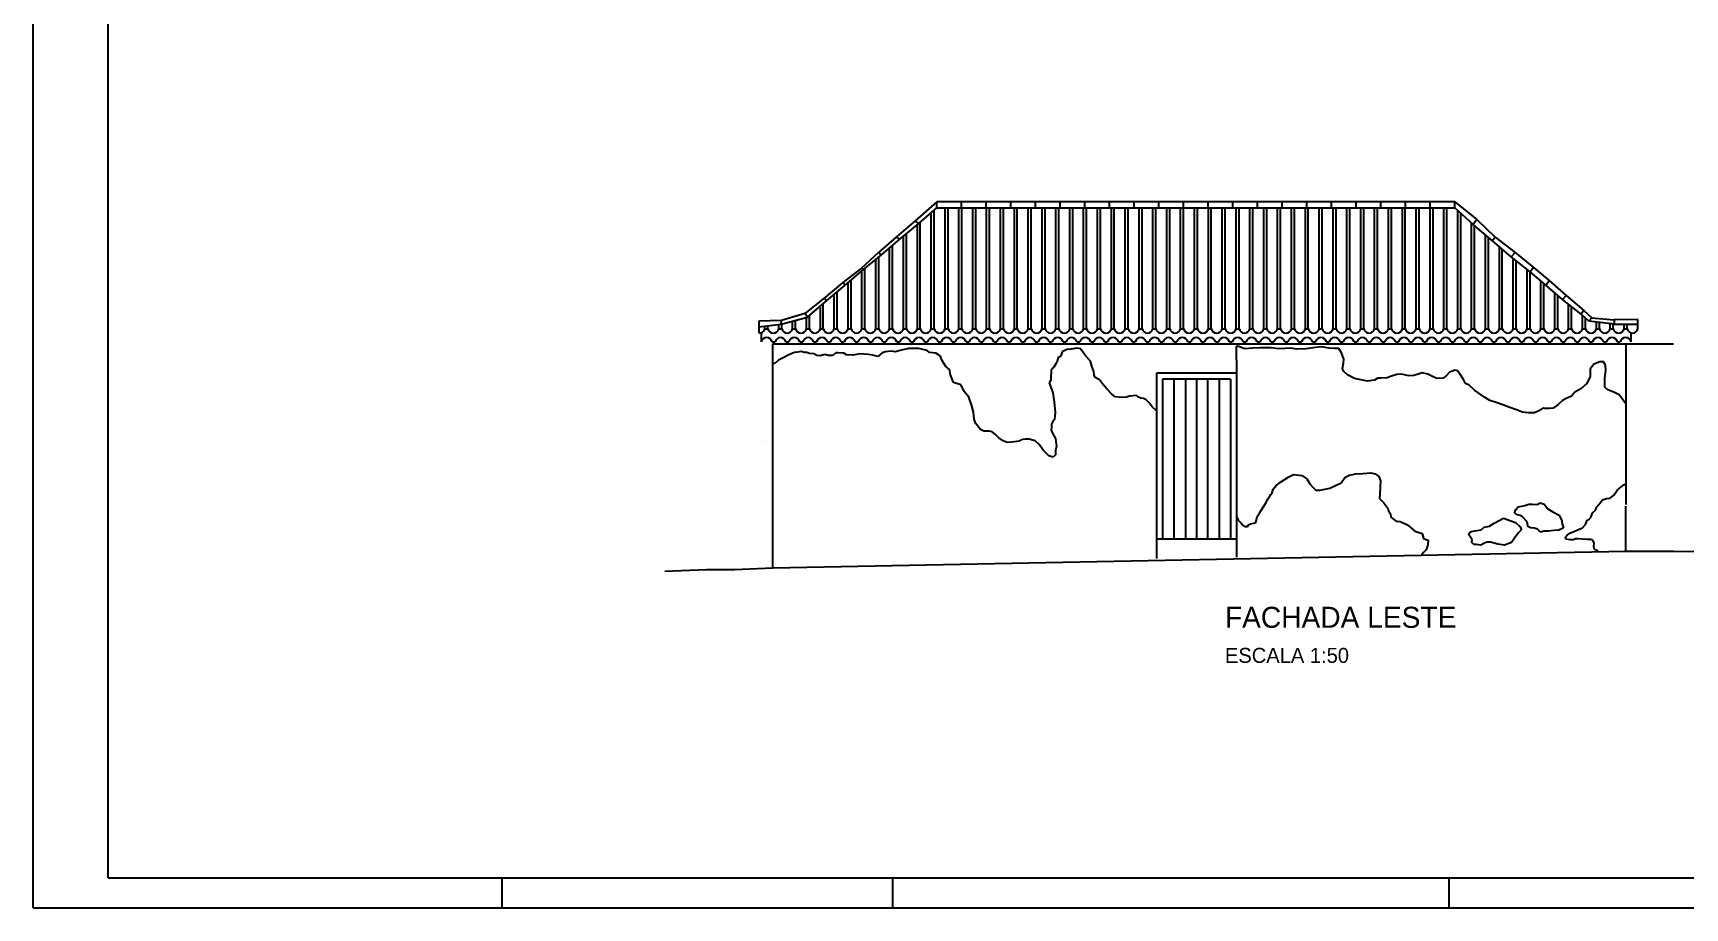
# Model space of a CAD drawing. Extents: x -1289 to 841, y -797 to 594.
# Drawn here: x 0 to 549, y 0 to 291 of the extents above; entities that cross this region are included whole.
import ezdxf

# ---------------------------------------------------------------- set-up
doc = ezdxf.new("R2010")
doc.units = 0
doc.header["$MEASUREMENT"] = 0
doc.layers.get('0').update_dxf_attribs({"linetype": 'CONTINUOUS'})
for name, color, linetype in [('COBERTURA', 2, 'CONTINUOUS'), ('ESQUADRIAS', 2, 'CONTINUOUS'), ('MARGEXT', 2, 'CONTINUOUS'), ('MARGINT', 6, 'CONTINUOUS'), ('PAREDE', 1, 'CONTINUOUS'), ('PISO', 1, 'CONTINUOUS')]:
    doc.layers.add(name, color=color, linetype=linetype)

msp = doc.modelspace()

# ---------------------------------------------------------------- linework, layer by layer
at = {"layer": 'COBERTURA', "color": 2}
for p, q in [((300.63487, 234.86804), (293.3802, 228.62754)), ((294.58931, 227.72165), (300.63487, 232.85498)), ((308.8381, 234.9173), (300.63487, 234.86804)), ((300.63487, 232.85498), (300.63487, 234.86804)), ((300.63487, 232.85498), (308.8381, 232.85498)), ((317.04133, 234.9173), (308.8381, 234.86804)), ((308.8381, 232.85498), (308.8381, 234.9173)), ((308.8381, 232.85498), (308.8381, 234.86804)), ((308.8381, 232.85498), (317.04133, 232.85498)), ((325.24456, 234.9173), (317.04133, 234.86804)), ((317.04133, 232.85498), (317.04133, 234.9173)), ((317.04133, 232.85498), (317.04133, 234.86804)), ((317.04133, 232.85498), (325.24456, 232.85498)), ((333.44779, 234.9173), (325.24456, 234.86804)), ((325.24456, 232.85498), (325.24456, 234.9173)), ((325.24456, 232.85498), (325.24456, 234.86804)), ((325.24456, 232.85498), (333.44779, 232.85498)), ((341.65102, 234.9173), (333.44779, 234.86804)), ((333.44779, 232.85498), (333.44779, 234.9173)), ((333.44779, 232.85498), (333.44779, 234.86804)), ((333.44779, 232.85498), (341.65102, 232.85498)), ((349.85425, 234.9173), (341.65102, 234.86804)), ((341.65102, 232.85498), (341.65102, 234.9173)), ((341.65102, 232.85498), (341.65102, 234.86804)), ((341.65102, 232.85498), (349.85425, 232.85498)), ((358.05748, 234.9173), (349.85425, 234.86804)), ((349.85425, 232.85498), (349.85425, 234.9173)), ((349.85425, 232.85498), (349.85425, 234.86804)), ((349.85425, 232.85498), (358.05748, 232.85498)), ((366.2607, 234.9173), (358.05748, 234.86804)), ((358.05748, 232.85498), (358.05748, 234.9173)), ((358.05748, 232.85498), (358.05748, 234.86804)), ((358.05748, 232.85498), (366.2607, 232.85498)), ((374.46393, 234.9173), (366.2607, 234.86804)), ((366.2607, 232.85498), (366.2607, 234.9173)), ((366.2607, 232.85498), (366.2607, 234.86804)), ((366.2607, 232.85498), (374.46393, 232.85498)), ((382.66716, 234.9173), (374.46393, 234.86804)), ((374.46393, 232.85498), (374.46393, 234.9173)), ((374.46393, 232.85498), (374.46393, 234.86804)), ((374.46393, 232.85498), (382.66716, 232.85498)), ((390.87039, 234.9173), (382.66716, 234.86804)), ((382.66716, 232.85498), (382.66716, 234.9173)), ((382.66716, 232.85498), (382.66716, 234.86804)), ((382.66716, 232.85498), (390.87039, 232.85498)), ((399.07362, 234.9173), (390.87039, 234.86804)), ((390.87039, 232.85498), (390.87039, 234.9173)), ((390.87039, 232.85498), (390.87039, 234.86804)), ((390.87039, 232.85498), (399.07362, 232.85498)), ((407.27685, 234.9173), (399.07362, 234.86804)), ((399.07362, 232.85498), (399.07362, 234.9173)), ((399.07362, 232.85498), (399.07362, 234.86804)), ((399.07362, 232.85498), (407.27685, 232.85498)), ((415.48008, 234.9173), (407.27685, 234.86804)), ((407.27685, 232.85498), (407.27685, 234.9173)), ((407.27685, 232.85498), (407.27685, 234.86804)), ((407.27685, 232.85498), (415.48008, 232.85498)), ((423.68331, 234.9173), (415.48008, 234.86804)), ((415.48008, 232.85498), (415.48008, 234.9173)), ((415.48008, 232.85498), (415.48008, 234.86804)), ((415.48008, 232.85498), (423.68331, 232.85498)), ((431.88654, 234.9173), (423.68331, 234.86804)), ((423.68331, 232.85498), (423.68331, 234.9173)), ((423.68331, 232.85498), (423.68331, 234.86804)), ((423.68331, 232.85498), (431.88654, 232.85498)), ((440.08976, 234.9173), (431.88654, 234.86804)), ((431.88654, 232.85498), (431.88654, 234.9173)), ((431.88654, 232.85498), (431.88654, 234.86804)), ((431.88654, 232.85498), (440.08976, 232.85498)), ((448.29299, 234.9173), (440.08976, 234.86804)), ((440.08976, 232.85498), (440.08976, 234.9173)), ((440.08976, 232.85498), (440.08976, 234.86804)), ((440.08976, 232.85498), (448.29299, 232.85498)), ((456.49622, 234.9173), (448.29299, 234.86804)), ((448.29299, 232.85498), (448.29299, 234.9173)), ((448.29299, 232.85498), (448.29299, 234.86804)), ((448.29299, 232.85498), (456.49622, 232.85498)), ((464.69945, 234.9173), (456.49622, 234.86804)), ((456.49622, 232.85498), (456.49622, 234.9173)), ((456.49622, 232.85498), (456.49622, 234.86804)), ((456.49622, 232.85498), (464.69945, 232.85498)), ((472.90268, 234.9173), (464.69945, 234.86804)), ((464.69945, 232.85498), (464.69945, 234.9173)), ((464.69945, 232.85498), (464.69945, 234.86804)), ((464.69945, 232.85498), (472.90268, 232.85498)), ((472.90268, 234.9173), (480.15807, 229.0794)), ((472.90268, 232.85498), (472.90268, 234.9173)), ((478.94896, 227.36829), (472.90268, 232.85498)), ((293.3802, 228.62754), (287.23388, 223.29291)), ((288.34223, 222.48768), (294.58931, 227.72165)), ((294.58931, 227.72165), (293.3802, 228.62754)), ((480.15807, 229.0794), (478.94896, 227.36829)), ((485.39755, 221.93301), (478.94896, 227.36829)), ((480.15807, 229.0794), (486.30439, 223.14085)), ((287.23388, 223.29291), (281.18832, 218.05893)), ((282.19591, 217.2537), (288.34223, 222.48768)), ((288.34223, 222.48768), (287.23388, 223.29291)), ((486.30439, 223.14085), (485.39755, 221.93301)), ((491.58398, 216.65942), (485.39755, 221.93301)), ((486.30439, 223.14085), (492.89385, 218.06857)), ((281.18832, 218.05893), (275.50553, 212.87636)), ((276.21085, 212.37309), (282.19591, 217.2537)), ((282.19591, 217.2537), (281.18832, 218.05893)), ((492.89385, 218.06857), (491.58398, 216.65942)), ((497.93182, 211.62675), (491.58398, 216.65942)), ((492.89385, 218.06857), (499.04017, 213.0359)), ((275.50553, 212.87636), (269.35921, 208.045)), ((270.06453, 207.13911), (276.21085, 212.37309)), ((276.21085, 212.37309), (275.50553, 212.87636)), ((499.04017, 213.0359), (497.93182, 211.62675)), ((503.1713, 207.198), (497.93182, 211.62675)), ((499.04017, 213.0359), (504.38042, 208.60715)), ((269.35921, 208.045), (263.11213, 202.81102)), ((263.91821, 202.00579), (270.06453, 207.13911)), ((270.06453, 207.13911), (269.35921, 208.045)), ((504.38042, 208.60715), (503.1713, 207.198)), ((508.71307, 202.46729), (503.1713, 207.198)), ((504.38042, 208.60715), (509.92218, 203.77579)), ((509.92218, 203.77579), (508.71307, 202.46729)), ((509.92218, 203.77579), (515.7963, 198.79425)), ((263.11213, 202.81102), (256.66353, 197.77835)), ((257.57037, 196.57051), (263.91821, 202.00579)), ((263.91821, 202.00579), (263.11213, 202.81102)), ((514.88947, 197.48576), (508.71307, 202.46729)), ((515.7963, 198.79425), (514.88947, 197.48576)), ((515.7963, 198.79425), (518.41604, 196.27792)), ((248.90506, 195.46332), (241.34812, 195.16136)), ((241.34812, 195.16136), (241.34812, 193.3496)), ((241.34812, 193.3496), (248.80431, 194.15483)), ((248.80431, 194.15483), (257.57037, 196.57051)), ((248.80431, 194.15483), (248.90506, 195.46332)), ((256.66353, 197.77835), (248.90506, 195.46332)), ((257.57037, 196.57051), (256.66353, 197.77835)), ((517.40845, 195.17073), (514.88947, 197.48576)), ((518.41604, 196.27792), (517.40845, 195.17073)), ((525.87224, 194.22527), (517.40845, 195.17073)), ((518.41604, 196.27792), (525.87224, 195.66096)), ((533.7418, 195.71904), (525.87224, 195.66096)), ((525.87224, 195.66096), (525.87224, 194.22527)), ((525.87224, 194.22527), (533.75282, 194.22527)), ((533.75282, 194.22527), (533.7418, 195.71904))]:
    msp.add_line(p, q, dxfattribs=at)
at = {"layer": 'COBERTURA', "color": 1}
for p, q in [((298.72002, 192.65461), (298.72002, 231.22907)), ((299.70761, 192.65461), (299.70761, 232.06763)), ((303.32895, 192.65461), (303.32895, 232.85498)), ((304.31654, 192.65461), (304.31654, 232.85498)), ((307.93788, 192.65461), (307.93788, 232.85498)), ((308.92547, 192.65461), (308.92547, 232.85498)), ((312.54681, 192.65461), (312.54681, 232.85498)), ((313.5344, 192.65461), (313.5344, 232.85498)), ((317.15574, 192.65461), (317.15574, 232.85498)), ((318.14333, 192.65461), (318.14333, 232.85498)), ((321.76467, 192.65461), (321.76467, 232.85498)), ((322.75226, 192.65461), (322.75226, 232.85498)), ((326.3736, 192.65461), (326.3736, 232.85498)), ((327.36119, 192.65461), (327.36119, 232.85498)), ((330.98253, 192.65461), (330.98253, 232.85498)), ((331.97012, 192.65461), (331.97012, 232.85498)), ((335.59146, 192.65461), (335.59146, 232.85498)), ((336.57905, 192.65461), (336.57905, 232.85498)), ((340.20039, 192.65461), (340.20039, 232.85498)), ((341.18798, 192.65461), (341.18798, 232.85498)), ((344.80932, 192.65461), (344.80932, 232.85498)), ((345.79691, 192.65461), (345.79691, 232.85498)), ((349.41825, 192.65461), (349.41825, 232.85498)), ((350.40584, 192.65461), (350.40584, 232.85498)), ((354.02718, 192.65461), (354.02718, 232.85498)), ((355.01477, 192.65461), (355.01477, 232.85498)), ((358.63611, 192.65461), (358.63611, 232.85498)), ((359.62369, 192.65461), (359.62369, 232.85498)), ((363.24504, 192.65461), (363.24504, 232.85498)), ((364.23262, 192.65461), (364.23262, 232.85498)), ((367.85397, 192.65461), (367.85397, 232.85498)), ((368.84155, 192.65461), (368.84155, 232.85498)), ((372.4629, 192.65461), (372.4629, 232.85498)), ((373.45048, 192.65461), (373.45048, 232.85498)), ((377.07183, 192.65461), (377.07183, 232.85498)), ((378.05941, 192.65461), (378.05941, 232.85498)), ((381.68076, 192.65461), (381.68076, 232.85498)), ((382.66834, 192.65461), (382.66834, 232.85498)), ((386.28969, 192.65461), (386.28969, 232.85498)), ((387.27727, 192.65461), (387.27727, 232.85498)), ((390.89862, 192.65461), (390.89862, 232.85498)), ((391.8862, 192.65461), (391.8862, 232.85498)), ((395.50755, 192.65461), (395.50755, 232.85498)), ((396.49513, 192.65461), (396.49513, 232.85498)), ((400.11648, 192.65461), (400.11648, 232.85498)), ((401.10406, 192.65461), (401.10406, 232.85498)), ((404.7254, 192.65461), (404.7254, 232.85498)), ((405.71299, 192.65461), (405.71299, 232.85498)), ((409.33433, 192.65461), (409.33433, 232.85498)), ((410.32192, 192.65461), (410.32192, 232.85498)), ((413.94326, 192.65461), (413.94326, 232.85498)), ((414.93085, 192.65461), (414.93085, 232.85498)), ((418.55219, 192.65461), (418.55219, 232.85498)), ((419.53978, 192.65461), (419.53978, 232.85498)), ((423.16112, 192.65461), (423.16112, 232.85498)), ((424.14871, 192.65461), (424.14871, 232.85498)), ((427.77005, 192.65461), (427.77005, 232.85498)), ((428.75764, 192.65461), (428.75764, 232.85498)), ((432.37898, 192.65461), (432.37898, 232.85498)), ((433.36657, 192.65461), (433.36657, 232.85498)), ((436.98791, 192.65461), (436.98791, 232.85498)), ((437.9755, 192.65461), (437.9755, 232.85498)), ((441.59684, 192.65461), (441.59684, 232.85498)), ((442.58443, 192.65461), (442.58443, 232.85498)), ((446.20577, 192.65461), (446.20577, 232.85498)), ((447.19336, 192.65461), (447.19336, 232.85498)), ((450.8147, 192.65461), (450.8147, 232.85498)), ((451.80229, 192.65461), (451.80229, 232.85498)), ((455.42363, 192.65461), (455.42363, 232.85498)), ((456.41122, 192.65461), (456.41122, 232.85498)), ((460.03256, 192.65461), (460.03256, 232.85498)), ((461.02015, 192.65461), (461.02015, 232.85498)), ((464.64149, 192.65461), (464.64149, 232.85498)), ((465.62908, 192.65461), (465.62908, 232.85498)), ((469.25042, 192.65461), (469.25042, 232.85498)), ((470.23801, 192.65461), (470.23801, 232.85498)), ((473.85935, 192.65461), (473.85935, 231.98685)), ((474.84694, 192.65461), (474.84694, 231.09067)), ((294.11109, 192.65461), (294.11109, 227.32099)), ((295.09868, 192.65461), (295.09868, 228.15416)), ((478.46828, 192.65461), (478.46828, 227.80448)), ((479.45586, 192.65461), (479.45586, 226.94104)), ((285.88082, 192.65461), (285.88082, 220.39163)), ((289.50216, 192.65461), (289.50216, 223.4595)), ((290.48975, 192.65461), (290.48975, 224.28693)), ((483.07721, 192.65461), (483.07721, 223.88874)), ((484.06479, 192.65461), (484.06479, 223.05634)), ((487.68614, 192.65461), (487.68614, 219.98212)), ((280.28431, 192.65461), (280.28431, 215.69485)), ((281.27189, 192.65461), (281.27189, 216.5002)), ((284.89323, 192.65461), (284.89323, 219.55064)), ((488.67372, 192.65461), (488.67372, 219.14025)), ((492.29507, 192.65461), (492.29507, 216.09566)), ((493.28265, 192.65461), (493.28265, 215.31268)), ((272.05403, 192.65461), (272.05403, 208.8333)), ((275.67538, 192.65461), (275.67538, 211.9171)), ((276.66296, 192.65461), (276.66296, 212.74177)), ((496.904, 192.65461), (496.904, 212.44162)), ((497.89158, 192.65461), (497.89158, 211.65865)), ((266.45752, 192.65461), (266.45752, 204.12659)), ((267.4451, 192.65461), (267.4451, 204.95141)), ((271.06645, 192.65461), (271.06645, 207.99231)), ((501.51293, 192.65461), (501.51293, 208.59977)), ((502.50051, 192.65461), (502.50051, 207.765)), ((506.12186, 192.65461), (506.12186, 204.67927)), ((507.10944, 192.65461), (507.10944, 203.83622)), ((261.84859, 192.65461), (261.84859, 199.80057)), ((262.83617, 192.65461), (262.83617, 201.07931)), ((510.73079, 192.65461), (510.73079, 200.83992)), ((511.71837, 192.65461), (511.71837, 200.04339)), ((241.34812, 193.3496), (241.34812, 191.27378)), ((243.41287, 192.65461), (243.41287, 193.57258)), ((243.41287, 192.65461), (244.40045, 192.65461)), ((244.40045, 192.65461), (244.40045, 193.67924)), ((248.0218, 192.65461), (248.0218, 194.07032)), ((248.0218, 192.65461), (249.00938, 192.65461)), ((249.00938, 192.65461), (249.00938, 194.21134)), ((252.63073, 192.65461), (252.63073, 195.20928)), ((252.63073, 192.65461), (253.61831, 192.65461)), ((253.61831, 192.65461), (253.61831, 195.48144)), ((257.23966, 192.65461), (257.23966, 196.47938)), ((257.23966, 192.65461), (258.22724, 192.65461)), ((258.22724, 192.65461), (258.22724, 197.13296)), ((261.84859, 192.65461), (262.83617, 192.65461)), ((266.45752, 192.65461), (267.4451, 192.65461)), ((271.06645, 192.65461), (272.05403, 192.65461)), ((275.67538, 192.65461), (276.66296, 192.65461)), ((280.28431, 192.65461), (281.27189, 192.65461)), ((284.89323, 192.65461), (285.88082, 192.65461)), ((289.50216, 192.65461), (290.48975, 192.65461)), ((294.11109, 192.65461), (295.09868, 192.65461)), ((298.72002, 192.65461), (299.70761, 192.65461)), ((303.32895, 192.65461), (304.31654, 192.65461)), ((307.93788, 192.65461), (308.92547, 192.65461)), ((312.54681, 192.65461), (313.5344, 192.65461)), ((317.15574, 192.65461), (318.14333, 192.65461)), ((321.76467, 192.65461), (322.75226, 192.65461)), ((326.3736, 192.65461), (327.36119, 192.65461)), ((330.98253, 192.65461), (331.97012, 192.65461)), ((335.59146, 192.65461), (336.57905, 192.65461)), ((340.20039, 192.65461), (341.18798, 192.65461)), ((344.80932, 192.65461), (345.79691, 192.65461)), ((349.41825, 192.65461), (350.40584, 192.65461)), ((354.02718, 192.65461), (355.01477, 192.65461)), ((358.63611, 192.65461), (359.62369, 192.65461)), ((363.24504, 192.65461), (364.23262, 192.65461)), ((367.85397, 192.65461), (368.84155, 192.65461)), ((372.4629, 192.65461), (373.45048, 192.65461)), ((377.07183, 192.65461), (378.05941, 192.65461)), ((381.68076, 192.65461), (382.66834, 192.65461)), ((386.28969, 192.65461), (387.27727, 192.65461)), ((390.89862, 192.65461), (391.8862, 192.65461)), ((395.50755, 192.65461), (396.49513, 192.65461)), ((400.11648, 192.65461), (401.10406, 192.65461)), ((404.7254, 192.65461), (405.71299, 192.65461)), ((409.33433, 192.65461), (410.32192, 192.65461)), ((413.94326, 192.65461), (414.93085, 192.65461)), ((418.55219, 192.65461), (419.53978, 192.65461)), ((423.16112, 192.65461), (424.14871, 192.65461)), ((427.77005, 192.65461), (428.75764, 192.65461)), ((432.37898, 192.65461), (433.36657, 192.65461)), ((436.98791, 192.65461), (437.9755, 192.65461)), ((441.59684, 192.65461), (442.58443, 192.65461)), ((446.20577, 192.65461), (447.19336, 192.65461)), ((450.8147, 192.65461), (451.80229, 192.65461)), ((455.42363, 192.65461), (456.41122, 192.65461)), ((460.03256, 192.65461), (461.02015, 192.65461)), ((464.64149, 192.65461), (465.62908, 192.65461)), ((469.25042, 192.65461), (470.23801, 192.65461)), ((473.85935, 192.65461), (474.84694, 192.65461)), ((478.46828, 192.65461), (479.45586, 192.65461)), ((483.07721, 192.65461), (484.06479, 192.65461)), ((487.68614, 192.65461), (488.67372, 192.65461)), ((492.29507, 192.65461), (493.28265, 192.65461)), ((496.904, 192.65461), (497.89158, 192.65461)), ((501.51293, 192.65461), (502.50051, 192.65461)), ((506.12186, 192.65461), (507.10944, 192.65461)), ((510.73079, 192.65461), (511.71837, 192.65461)), ((515.33972, 192.65461), (515.33972, 197.07197)), ((515.33972, 192.65461), (516.3273, 192.65461)), ((516.3273, 192.65461), (516.3273, 196.16434)), ((519.94865, 192.65461), (519.94865, 194.88697)), ((519.94865, 192.65461), (520.93623, 192.65461)), ((520.93623, 192.65461), (520.93623, 194.77665)), ((524.55757, 192.65461), (524.55757, 194.37212)), ((524.55757, 192.65461), (525.54516, 192.65461)), ((525.54516, 192.65461), (525.54516, 194.2618)), ((529.1665, 192.65461), (529.1665, 194.22527)), ((529.1665, 192.65461), (530.15409, 192.65461)), ((530.15409, 192.65461), (530.15409, 194.22527)), ((533.77543, 192.65461), (533.75282, 194.22527)), ((242.16309, 191.34249), (242.16309, 188.33623)), ((245.78444, 188.33623), (246.77202, 188.33623)), ((250.39337, 188.33623), (251.38095, 188.33623)), ((255.0023, 188.33623), (255.98988, 188.33623)), ((259.61123, 188.33623), (260.59881, 188.33623)), ((264.22016, 188.33623), (265.20774, 188.33623)), ((268.82909, 188.33623), (269.81667, 188.33623)), ((273.43801, 188.33623), (274.4256, 188.33623)), ((278.04694, 188.33623), (279.03453, 188.33623)), ((282.65587, 188.33623), (283.64346, 188.33623)), ((287.2648, 188.33623), (288.25239, 188.33623)), ((291.87373, 188.33623), (292.86132, 188.33623)), ((296.48266, 188.33623), (297.47025, 188.33623)), ((301.09159, 188.33623), (302.07918, 188.33623)), ((305.70052, 188.33623), (306.68811, 188.33623)), ((310.30945, 188.33623), (311.29704, 188.33623)), ((314.91838, 188.33623), (315.90597, 188.33623)), ((319.52731, 188.33623), (320.5149, 188.33623)), ((324.13624, 188.33623), (325.12383, 188.33623)), ((328.74517, 188.33623), (329.73276, 188.33623)), ((333.3541, 188.33623), (334.34169, 188.33623)), ((337.96303, 188.33623), (338.95062, 188.33623)), ((342.57196, 188.33623), (343.55955, 188.33623)), ((347.18089, 188.33623), (348.16847, 188.33623)), ((351.78982, 188.33623), (352.7774, 188.33623)), ((356.39875, 188.33623), (357.38633, 188.33623)), ((361.00768, 188.33623), (361.99526, 188.33623)), ((365.61661, 188.33623), (366.60419, 188.33623)), ((370.22554, 188.33623), (371.21312, 188.33623)), ((374.83447, 188.33623), (375.82205, 188.33623)), ((379.4434, 188.33623), (380.43098, 188.33623)), ((384.05233, 188.33623), (385.03991, 188.33623)), ((388.66126, 188.33623), (389.64884, 188.33623)), ((393.27018, 188.33623), (394.25777, 188.33623)), ((397.87911, 188.33623), (398.8667, 188.33623)), ((402.48804, 188.33623), (403.47563, 188.33623)), ((407.09697, 188.33623), (408.08456, 188.33623)), ((411.7059, 188.33623), (412.69349, 188.33623)), ((416.31483, 188.33623), (417.30242, 188.33623)), ((420.92376, 188.33623), (421.91135, 188.33623)), ((425.53269, 188.33623), (426.52028, 188.33623)), ((430.14162, 188.33623), (431.12921, 188.33623)), ((434.75055, 188.33623), (435.73814, 188.33623)), ((439.35948, 188.33623), (440.34707, 188.33623)), ((443.96841, 188.33623), (444.956, 188.33623)), ((448.57734, 188.33623), (449.56493, 188.33623)), ((453.18627, 188.33623), (454.17386, 188.33623)), ((457.7952, 188.33623), (458.78279, 188.33623)), ((462.40413, 188.33623), (463.39172, 188.33623)), ((467.01306, 188.33623), (468.00064, 188.33623)), ((471.62199, 188.33623), (472.60957, 188.33623)), ((476.23092, 188.33623), (477.2185, 188.33623)), ((480.83985, 188.33623), (481.82743, 188.33623)), ((485.44878, 188.33623), (486.43636, 188.33623)), ((490.05771, 188.33623), (491.04529, 188.33623)), ((494.66664, 188.33623), (495.65422, 188.33623)), ((499.27557, 188.33623), (500.26315, 188.33623)), ((503.8845, 188.33623), (504.87208, 188.33623)), ((508.49343, 188.33623), (509.48101, 188.33623)), ((513.10235, 188.33623), (514.08994, 188.33623)), ((517.71128, 188.33623), (518.69887, 188.33623)), ((522.32021, 188.33623), (523.3078, 188.33623)), ((526.92914, 188.33623), (527.91673, 188.33623)), ((529.78758, 187.63679), (545.59632, 187.63679)), ((531.53807, 188.33623), (531.53807, 191.30575))]:
    msp.add_line(p, q, dxfattribs=at)
for centre, start, end in [((241.6022, 193.12799), 262.1974126, 345.3485628), ((246.21113, 193.12799), 194.6514372, 345.3485628), ((250.82006, 193.12799), 194.6514372, 345.3485628), ((255.42899, 193.12799), 194.6514372, 345.3485628), ((260.03792, 193.12799), 194.6514372, 345.3485628), ((264.64684, 193.12799), 194.6514372, 345.3485628), ((269.25577, 193.12799), 194.6514372, 345.3485628), ((273.8647, 193.12799), 194.6514372, 345.3485628), ((278.47363, 193.12799), 194.6514372, 345.3485628), ((283.08256, 193.12799), 194.6514372, 345.3485628), ((287.69149, 193.12799), 194.6514372, 345.3485628), ((292.30042, 193.12799), 194.6514372, 345.3485628), ((296.90935, 193.12799), 194.6514372, 345.3485628), ((301.51828, 193.12799), 194.6514372, 345.3485628), ((306.12721, 193.12799), 194.6514372, 345.3485628), ((310.73614, 193.12799), 194.6514372, 345.3485628), ((315.34507, 193.12799), 194.6514372, 345.3485628), ((319.954, 193.12799), 194.6514372, 345.3485628), ((324.56293, 193.12799), 194.6514372, 345.3485628), ((329.17186, 193.12799), 194.6514372, 345.3485628), ((333.78079, 193.12799), 194.6514372, 345.3485628), ((338.38972, 193.12799), 194.6514372, 345.3485628), ((342.99865, 193.12799), 194.6514372, 345.3485628), ((347.60758, 193.12799), 194.6514372, 345.3485628), ((352.21651, 193.12799), 194.6514372, 345.3485628), ((356.82544, 193.12799), 194.6514372, 345.3485628), ((361.43437, 193.12799), 194.6514372, 345.3485628), ((366.0433, 193.12799), 194.6514372, 345.3485628), ((370.65223, 193.12799), 194.6514372, 345.3485628), ((375.26116, 193.12799), 194.6514372, 345.3485628), ((379.87009, 193.12799), 194.6514372, 345.3485628), ((384.47901, 193.12799), 194.6514372, 345.3485628), ((389.08794, 193.12799), 194.6514372, 345.3485628), ((393.69687, 193.12799), 194.6514372, 345.3485628), ((398.3058, 193.12799), 194.6514372, 345.3485628), ((402.91473, 193.12799), 194.6514372, 345.3485628), ((407.52366, 193.12799), 194.6514372, 345.3485628), ((412.13259, 193.12799), 194.6514372, 345.3485628), ((416.74152, 193.12799), 194.6514372, 345.3485628), ((421.35045, 193.12799), 194.6514372, 345.3485628), ((425.95938, 193.12799), 194.6514372, 345.3485628), ((430.56831, 193.12799), 194.6514372, 345.3485628), ((435.17724, 193.12799), 194.6514372, 345.3485628), ((439.78617, 193.12799), 194.6514372, 345.3485628), ((444.3951, 193.12799), 194.6514372, 345.3485628), ((449.00403, 193.12799), 194.6514372, 345.3485628), ((453.61296, 193.12799), 194.6514372, 345.3485628), ((458.22189, 193.12799), 194.6514372, 345.3485628), ((462.83082, 193.12799), 194.6514372, 345.3485628), ((467.43975, 193.12799), 194.6514372, 345.3485628), ((472.04868, 193.12799), 194.6514372, 345.3485628), ((476.65761, 193.12799), 194.6514372, 345.3485628), ((481.26654, 193.12799), 194.6514372, 345.3485628), ((485.87547, 193.12799), 194.6514372, 345.3485628), ((490.4844, 193.12799), 194.6514372, 345.3485628), ((495.09333, 193.12799), 194.6514372, 345.3485628), ((499.70226, 193.12799), 194.6514372, 345.3485628), ((504.31118, 193.12799), 194.6514372, 345.3485628), ((508.92011, 193.12799), 194.6514372, 345.3485628), ((513.52904, 193.12799), 194.6514372, 345.3485628), ((518.13797, 193.12799), 194.6514372, 345.3485628), ((522.7469, 193.12799), 194.6514372, 345.3485628), ((527.35583, 193.12799), 194.6514372, 345.3485628), ((531.96476, 193.12799), 194.6514372, 345.3485628), ((243.97377, 187.86285), 14.6514372, 165.3485628), ((248.58269, 187.86285), 14.6514372, 165.3485628), ((253.19162, 187.86285), 14.6514372, 165.3485628), ((257.80055, 187.86285), 14.6514372, 165.3485628), ((262.40948, 187.86285), 14.6514372, 165.3485628), ((267.01841, 187.86285), 14.6514372, 165.3485628), ((271.62734, 187.86285), 14.6514372, 165.3485628), ((276.23627, 187.86285), 14.6514372, 165.3485628), ((280.8452, 187.86285), 14.6514372, 165.3485628), ((285.45413, 187.86285), 14.6514372, 165.3485628), ((290.06306, 187.86285), 14.6514372, 165.3485628), ((294.67199, 187.86285), 14.6514372, 165.3485628), ((299.28092, 187.86285), 14.6514372, 165.3485628), ((303.88985, 187.86285), 14.6514372, 165.3485628), ((308.49878, 187.86285), 14.6514372, 165.3485628), ((313.10771, 187.86285), 14.6514372, 165.3485628), ((317.71664, 187.86285), 14.6514372, 165.3485628), ((322.32557, 187.86285), 14.6514372, 165.3485628), ((326.9345, 187.86285), 14.6514372, 165.3485628), ((331.54343, 187.86285), 14.6514372, 165.3485628), ((336.15236, 187.86285), 14.6514372, 165.3485628), ((340.76129, 187.86285), 14.6514372, 165.3485628), ((345.37022, 187.86285), 14.6514372, 165.3485628), ((349.97915, 187.86285), 14.6514372, 165.3485628), ((354.58808, 187.86285), 14.6514372, 165.3485628), ((359.19701, 187.86285), 14.6514372, 165.3485628), ((363.80594, 187.86285), 14.6514372, 165.3485628), ((368.41486, 187.86285), 14.6514372, 165.3485628), ((373.02379, 187.86285), 14.6514372, 165.3485628), ((377.63272, 187.86285), 14.6514372, 165.3485628), ((382.24165, 187.86285), 14.6514372, 165.3485628), ((386.85058, 187.86285), 14.6514372, 165.3485628), ((391.45951, 187.86285), 14.6514372, 165.3485628), ((396.06844, 187.86285), 14.6514372, 165.3485628), ((400.67737, 187.86285), 14.6514372, 165.3485628), ((405.2863, 187.86285), 14.6514372, 165.3485628), ((409.89523, 187.86285), 14.6514372, 165.3485628), ((414.50416, 187.86285), 14.6514372, 165.3485628), ((419.11309, 187.86285), 14.6514372, 165.3485628), ((423.72202, 187.86285), 14.6514372, 165.3485628), ((428.33095, 187.86285), 14.6514372, 165.3485628), ((432.93988, 187.86285), 14.6514372, 165.3485628), ((437.54881, 187.86285), 14.6514372, 165.3485628), ((442.15774, 187.86285), 14.6514372, 165.3485628), ((446.76667, 187.86285), 14.6514372, 165.3485628), ((451.3756, 187.86285), 14.6514372, 165.3485628), ((455.98453, 187.86285), 14.6514372, 165.3485628), ((460.59346, 187.86285), 14.6514372, 165.3485628), ((465.20239, 187.86285), 14.6514372, 165.3485628), ((469.81132, 187.86285), 14.6514372, 165.3485628), ((474.42025, 187.86285), 14.6514372, 165.3485628), ((479.02918, 187.86285), 14.6514372, 165.3485628), ((483.63811, 187.86285), 14.6514372, 165.3485628), ((488.24704, 187.86285), 14.6514372, 165.3485628), ((492.85596, 187.86285), 14.6514372, 165.3485628), ((497.46489, 187.86285), 14.6514372, 165.3485628), ((502.07382, 187.86285), 14.6514372, 165.3485628), ((506.68275, 187.86285), 14.6514372, 165.3485628), ((511.29168, 187.86285), 14.6514372, 165.3485628), ((515.90061, 187.86285), 14.6514372, 165.3485628), ((520.50954, 187.86285), 14.6514372, 165.3485628), ((525.11847, 187.86285), 14.6514372, 165.3485628), ((529.7274, 187.86285), 14.6514372, 165.3485628)]:
    msp.add_arc(centre, 1.87153, start, end, dxfattribs=at)
at = {"layer": 'ESQUADRIAS', "color": 3}
for p, q in [((373.66208, 177.95117), (373.66208, 116.2308)), ((400.25548, 177.95117), (373.66208, 177.95117)), ((375.66208, 175.95117), (375.66208, 122.72303)), ((398.25548, 175.95117), (375.66208, 175.95117)), ((379.46208, 175.95117), (379.46208, 122.72303)), ((383.26208, 175.95117), (383.26208, 122.72303)), ((386.95878, 175.95117), (386.95878, 122.72303)), ((390.65548, 175.95117), (390.65548, 122.72303)), ((394.45548, 175.95117), (394.45548, 122.72303)), ((398.25548, 175.95117), (398.25548, 122.72303)), ((400.25548, 177.95117), (400.25548, 116.64381)), ((400.25548, 122.72303), (373.66208, 122.72303))]:
    msp.add_line(p, q, dxfattribs=at)
at = {"layer": 'MARGEXT'}
for p, q in [((0, 0), (0, 594)), ((156, 0), (156, 10)), ((286, 0), (286, 10)), ((471, 0), (471, 10)), ((0, 0), (841, 0))]:
    msp.add_line(p, q, dxfattribs=at)
at = {"layer": 'MARGINT'}
for q in [(25, 584), (831, 10)]:
    msp.add_line((25, 10), q, dxfattribs=at)
at = {"layer": 'PAREDE', "color": 6}
for p, q in [((246.00667, 187.63679), (529.78758, 187.63679)), ((246.00667, 113.09606), (246.00667, 187.63679)), ((516.73215, 187.63679), (529.78758, 187.63679)), ((529.78758, 187.63679), (529.79164, 134.22918)), ((243.03661, 155.50245), (243.03661, 155.48462)), ((529.79164, 118.65555), (529.79164, 133.64795))]:
    msp.add_line(p, q, dxfattribs=at)
at = {"layer": 'PAREDE', "color": 2}
for p, q in [((247.91084, 182.25669), (246.7741, 181.22438)), ((249.25426, 182.87608), (247.91084, 182.25669)), ((251.63108, 184.11486), (249.25426, 182.87608)), ((253.28452, 184.73424), (251.63108, 184.11486)), ((254.21458, 184.9407), (253.28452, 184.73424)), ((255.45466, 185.14717), (254.21458, 184.9407)), ((256.48806, 184.83747), (255.45466, 185.14717)), ((257.31478, 184.73424), (256.48806, 184.83747)), ((258.24484, 184.42455), (257.31478, 184.73424)), ((259.6916, 184.32132), (258.24484, 184.42455)), ((260.68204, 183.7961), (259.6916, 184.32132)), ((261.81877, 183.69287), (260.68204, 183.7961)), ((263.36887, 184.1058), (261.81877, 183.69287)), ((264.50562, 183.7961), (263.36887, 184.1058)), ((266.05571, 183.7961), (264.50562, 183.7961)), ((266.98578, 184.62195), (266.05571, 183.7961)), ((267.70916, 184.72518), (266.98578, 184.62195)), ((269.67261, 184.51872), (267.70916, 184.72518)), ((270.60268, 184.00256), (269.67261, 184.51872)), ((272.77281, 183.89933), (270.60268, 184.00256)), ((274.94295, 184.31226), (272.77281, 183.89933)), ((277.83647, 184.1058), (274.94295, 184.31226)), ((279.17989, 183.89933), (277.83647, 184.1058)), ((280.93667, 183.48641), (279.17989, 183.89933)), ((282.38343, 184.62195), (280.93667, 183.48641)), ((283.52017, 185.03488), (282.38343, 184.62195)), ((285.38029, 185.24134), (283.52017, 185.03488)), ((286.72371, 185.03488), (285.38029, 185.24134)), ((288.37715, 185.4478), (286.72371, 185.03488)), ((291.16733, 186.17042), (288.37715, 185.4478)), ((294.57754, 186.06719), (291.16733, 186.17042)), ((297.36772, 185.4478), (294.57754, 186.06719)), ((298.19444, 184.82841), (297.36772, 185.4478)), ((300.26124, 184.51872), (298.19444, 184.82841)), ((301.81134, 183.58964), (300.26124, 184.51872)), ((302.2247, 182.24763), (301.81134, 183.58964)), ((303.56812, 180.07977), (302.2247, 182.24763)), ((340.63201, 181.947), (340.21865, 181.01792)), ((340.94203, 183.08255), (340.63201, 181.947)), ((341.87209, 183.49547), (340.94203, 183.08255)), ((341.97543, 184.01163), (341.87209, 183.49547)), ((342.28545, 185.04394), (341.97543, 184.01163)), ((343.83555, 185.76656), (342.28545, 185.04394)), ((345.2425, 185.86129), (343.83555, 185.76656)), ((347.20596, 186.17098), (345.2425, 185.86129)), ((348.44603, 185.96452), (347.20596, 186.17098)), ((348.75605, 185.55159), (348.44603, 185.96452)), ((350.20281, 183.5902), (348.75605, 185.55159)), ((351.64957, 181.9385), (350.20281, 183.5902)), ((352.16627, 180.18357), (351.64957, 181.9385)), ((401.02649, 186.77939), (400.09644, 186.77939)), ((400.09644, 186.77939), (400.25548, 177.95117)), ((402.88662, 185.95354), (401.02649, 186.77939)), ((405.67679, 186.26323), (402.88662, 185.95354)), ((408.26029, 186.36647), (405.67679, 186.26323)), ((411.77385, 186.36647), (408.26029, 186.36647)), ((414.35735, 186.05677), (411.77385, 186.36647)), ((418.49095, 186.26323), (414.35735, 186.05677)), ((420.24773, 185.85031), (418.49095, 186.26323)), ((423.45127, 185.95354), (420.24773, 185.85031)), ((426.55147, 186.4697), (423.45127, 185.95354)), ((428.51493, 186.67616), (426.55147, 186.4697)), ((431.09843, 186.26323), (428.51493, 186.67616)), ((432.85521, 186.16), (431.09843, 186.26323)), ((434.30197, 186.16), (432.85521, 186.16)), ((435.12869, 184.71476), (434.30197, 186.16)), ((435.9554, 182.54691), (435.12869, 184.71476)), ((435.85206, 181.2049), (435.9554, 182.54691)), ((521.13556, 181.69389), (519.06876, 180.86803)), ((522.2723, 181.69389), (521.13556, 181.69389)), ((522.99568, 180.55834), (522.2723, 181.69389)), ((246.7741, 181.22438), (246.00667, 181.01791)), ((304.91154, 179.04746), (303.56812, 180.07977)), ((305.01488, 177.70546), (304.91154, 179.04746)), ((305.70492, 175.88052), (305.01488, 177.70546)), ((306.11828, 174.84821), (305.70492, 175.88052)), ((338.56521, 178.12744), (338.46187, 176.9919)), ((338.46187, 176.9919), (338.46187, 175.54666)), ((338.87523, 179.36622), (338.56521, 178.95329)), ((338.56521, 178.95329), (338.56521, 178.12744)), ((339.49527, 179.88238), (338.87523, 179.36622)), ((340.21865, 181.01792), (339.49527, 179.88238)), ((352.78632, 178.42863), (352.16627, 180.18357)), ((352.88965, 177.29309), (352.78632, 178.42863)), ((353.19968, 176.46724), (352.88965, 177.29309)), ((354.64643, 175.64139), (353.19968, 176.46724)), ((435.54204, 179.44997), (435.85206, 181.2049)), ((435.85206, 178.62412), (435.54204, 179.44997)), ((437.19549, 177.38534), (435.85206, 178.62412)), ((439.46896, 176.14657), (437.19549, 177.38534)), ((443.80924, 175.21749), (439.46896, 176.14657)), ((447.21946, 176.2498), (446.18606, 175.63041)), ((448.3562, 176.2498), (447.21946, 176.2498)), ((450.31966, 176.35303), (448.3562, 176.2498)), ((451.4564, 176.76596), (450.31966, 176.35303)), ((453.62654, 177.48857), (451.4564, 176.76596)), ((455.05588, 177.57149), (453.62654, 177.48857)), ((457.63938, 177.05534), (455.05588, 177.57149)), ((459.18948, 177.15857), (457.63938, 177.05534)), ((461.04959, 177.67473), (459.18948, 177.15857)), ((461.97966, 177.98442), (461.04959, 177.67473)), ((463.94311, 177.57149), (461.97966, 177.98442)), ((465.49321, 176.74565), (463.94311, 177.57149)), ((466.93997, 176.12626), (465.49321, 176.74565)), ((469.00677, 176.22949), (466.93997, 176.12626)), ((470.14351, 177.15857), (469.00677, 176.22949)), ((471.07357, 178.29411), (470.14351, 177.15857)), ((473.03703, 178.9135), (471.07357, 178.29411)), ((473.76041, 178.70704), (473.03703, 178.9135)), ((474.58713, 177.67473), (473.76041, 178.70704)), ((475.72387, 175.81656), (474.58713, 177.67473)), ((476.44725, 174.47456), (475.72387, 175.81656)), ((517.93202, 176.63555), (516.69194, 174.36446)), ((519.06876, 180.86803), (517.93202, 179.21633)), ((517.93202, 179.21633), (517.93202, 176.63555)), ((522.789, 176.22263), (523.09902, 178.90664)), ((522.789, 173.22892), (522.789, 176.22263)), ((523.09902, 178.90664), (522.99568, 180.55834)), ((308.59844, 174.02236), (306.11828, 174.84821)), ((309.11513, 172.99004), (308.59844, 174.02236)), ((309.73518, 171.8545), (309.11513, 172.99004)), ((311.28527, 169.8931), (309.73518, 171.8545)), ((338.46187, 175.54666), (337.94517, 174.72081)), ((337.94517, 174.72081), (338.56521, 172.96588)), ((338.56521, 172.96588), (339.18525, 171.31418)), ((339.18525, 171.31418), (339.39193, 169.76571)), ((355.67984, 174.40261), (354.64643, 175.64139)), ((357.12659, 172.75091), (355.67984, 174.40261)), ((358.67669, 170.99598), (357.12659, 172.75091)), ((359.91677, 170.0669), (358.67669, 170.99598)), ((367.04723, 170.47982), (364.67041, 170.27336)), ((367.46059, 170.0669), (367.04723, 170.47982)), ((446.18606, 175.63041), (443.80924, 175.21749)), ((477.62943, 173.95154), (476.44725, 174.47456)), ((479.38621, 172.29984), (477.62943, 173.95154)), ((482.79644, 169.92552), (479.38621, 172.29984)), ((512.76502, 171.57722), (511.62829, 170.23521)), ((514.83183, 172.71276), (512.76502, 171.57722)), ((516.69194, 174.36446), (514.83183, 172.71276)), ((523.71906, 172.40307), (522.789, 173.22892)), ((525.78586, 171.57722), (523.71906, 172.40307)), ((527.54264, 170.64814), (525.78586, 171.57722)), ((528.57604, 169.40936), (527.54264, 170.64814)), ((312.112, 167.41555), (311.28527, 169.8931)), ((312.83538, 164.938), (312.112, 167.41555)), ((313.04205, 162.56368), (312.83538, 164.938)), ((339.39193, 169.76571), (339.59861, 168.4237)), ((339.59861, 168.4237), (339.91045, 164.83477)), ((339.91045, 164.83477), (339.70376, 162.46045)), ((362.19025, 169.86044), (359.91677, 170.0669)), ((363.63701, 169.96367), (362.19025, 169.86044)), ((364.67041, 170.27336), (363.63701, 169.96367)), ((368.39065, 169.55074), (367.46059, 170.0669)), ((369.32071, 169.44751), (368.39065, 169.55074)), ((370.25077, 169.03458), (369.32071, 169.44751)), ((371.18083, 168.00227), (370.25077, 169.03458)), ((372.21422, 166.66027), (371.18083, 168.00227)), ((373.66208, 165.42149), (372.21422, 166.66027)), ((484.55322, 168.78998), (482.79644, 169.92552)), ((486.62001, 168.17059), (484.55322, 168.78998)), ((488.79015, 167.34473), (486.62001, 168.17059)), ((491.16697, 166.51889), (488.79015, 167.34473)), ((493.33711, 165.69303), (491.16697, 166.51889)), ((495.40391, 164.97042), (493.33711, 165.69303)), ((497.16069, 164.66072), (495.40391, 164.97042)), ((500.77759, 165.38334), (499.33083, 164.66072)), ((502.32769, 166.31242), (500.77759, 165.38334)), ((502.84439, 166.10596), (502.32769, 166.31242)), ((504.29115, 166.10596), (502.84439, 166.10596)), ((505.63457, 166.31242), (504.29115, 166.10596)), ((507.28801, 167.44797), (505.63457, 166.31242)), ((508.73477, 168.78998), (507.28801, 167.44797)), ((509.66482, 169.40936), (508.73477, 168.78998)), ((511.62829, 170.23521), (509.66482, 169.40936)), ((529.78905, 167.75767), (528.57604, 169.40936)), ((313.45541, 161.22168), (313.04205, 162.56368)), ((315.00552, 159.26028), (313.45541, 161.22168)), ((338.77371, 159.87967), (338.67036, 158.95059)), ((339.08372, 161.6346), (338.77371, 160.91198)), ((338.77371, 160.91198), (338.77371, 159.87967)), ((339.70376, 162.46045), (339.08372, 161.6346)), ((499.33083, 164.66072), (497.16069, 164.66072)), ((315.52221, 158.95059), (315.00552, 159.26028)), ((316.24559, 158.64089), (315.52221, 158.95059)), ((317.17566, 158.64089), (316.24559, 158.64089)), ((318.10571, 158.64089), (317.17566, 158.64089)), ((319.03577, 158.43443), (318.10571, 158.64089)), ((320.17251, 157.40212), (319.03577, 158.43443)), ((321.20591, 156.36981), (320.17251, 157.40212)), ((322.65267, 155.44072), (321.20591, 156.36981)), ((323.99609, 154.82134), (322.65267, 155.44072)), ((325.33951, 154.92457), (323.99609, 154.82134)), ((326.47625, 155.0278), (325.33951, 154.92457)), ((327.92301, 155.3375), (326.47625, 155.0278)), ((328.64639, 155.75042), (327.92301, 155.3375)), ((329.98981, 155.95688), (328.64639, 155.75042)), ((331.33323, 155.95688), (329.98981, 155.95688)), ((333.29669, 155.44072), (331.33323, 155.95688)), ((334.64011, 154.20195), (333.29669, 155.44072)), ((336.08687, 152.13732), (334.64011, 154.20195)), ((338.67036, 158.95059), (339.18707, 157.71181)), ((339.18707, 157.71181), (340.01379, 156.16334)), ((340.01379, 156.16334), (340.22047, 155.0278)), ((340.22047, 155.0278), (340.42714, 153.68579)), ((337.84365, 150.38239), (336.08687, 152.13732)), ((339.29041, 149.96947), (337.84365, 150.38239)), ((340.01379, 150.79532), (339.29041, 149.96947)), ((340.22047, 152.65348), (340.01379, 152.13732)), ((340.01379, 152.13732), (340.01379, 150.79532)), ((340.42714, 153.68579), (340.22047, 152.65348)), ((414.88879, 141.62866), (417.67481, 143.39971)), ((417.67481, 143.39971), (419.19445, 144.15873)), ((419.19445, 144.15873), (421.98046, 143.90573)), ((421.98046, 143.90573), (423.62674, 142.76719)), ((435.02406, 141.37565), (436.29043, 143.14671)), ((436.29043, 143.14671), (437.5568, 143.90573)), ((437.5568, 143.90573), (439.83626, 144.41174)), ((439.83626, 144.41174), (442.24236, 144.53825)), ((442.24236, 144.53825), (444.90174, 144.79125)), ((444.90174, 144.79125), (446.42138, 144.41174)), ((446.42138, 144.41174), (447.56111, 143.52621)), ((447.56111, 143.52621), (448.1943, 142.13467)), ((411.21632, 136.82152), (411.72287, 137.58054)), ((411.72287, 137.58054), (412.10278, 138.08655)), ((412.10278, 138.08655), (412.4827, 139.35159)), ((412.4827, 139.35159), (413.49579, 140.49013)), ((413.49579, 140.49013), (414.88879, 141.62866)), ((423.62674, 142.76719), (424.63983, 141.12265)), ((424.63983, 141.12265), (425.65293, 139.98411)), ((425.65293, 139.98411), (426.66602, 138.97208)), ((426.66602, 138.97208), (427.93239, 138.97208)), ((427.93239, 138.97208), (431.35159, 139.6046)), ((431.35159, 139.6046), (435.02406, 141.37565)), ((447.94103, 137.70705), (447.81438, 136.189)), ((448.06766, 140.11061), (447.94103, 137.70705)), ((448.1943, 142.13467), (448.06766, 140.11061)), ((525.76309, 137.31706), (526.97545, 139.08338)), ((526.97545, 139.08338), (528.05473, 139.9655)), ((528.05473, 139.9655), (529.13401, 140.7496)), ((529.13401, 140.7496), (529.79108, 141.04365)), ((407.92377, 131.38186), (408.30367, 132.14088)), ((408.30367, 132.14088), (409.57004, 134.03843)), ((409.57004, 134.03843), (410.07659, 134.92396)), ((410.07659, 134.92396), (410.4565, 135.68299)), ((410.4565, 135.68299), (410.83641, 136.189)), ((410.83641, 136.189), (411.21632, 136.82152)), ((447.81438, 136.189), (449.20739, 134.79746)), ((449.20739, 134.79746), (450.6004, 133.02641)), ((450.6004, 133.02641), (450.85367, 132.14088)), ((450.85367, 132.14088), (451.48685, 131.12885)), ((492.69796, 131.43629), (493.18855, 132.51443)), ((493.18855, 132.51443), (493.97347, 133.49456)), ((493.97347, 133.49456), (495.15086, 133.69059)), ((495.15086, 133.69059), (496.13202, 133.88661)), ((496.13202, 133.88661), (497.50565, 134.27866)), ((497.50565, 134.27866), (498.58493, 134.27866)), ((498.58493, 134.27866), (500.2529, 134.18065)), ((500.2529, 134.18065), (501.23407, 134.76873)), ((501.23407, 134.76873), (502.60769, 134.27866)), ((502.60769, 134.27866), (503.78508, 132.80847)), ((503.78508, 132.80847), (505.45306, 131.73033)), ((518.69873, 131.43629), (519.67989, 132.3184)), ((519.67989, 132.3184), (520.07235, 133.39655)), ((520.07235, 133.39655), (521.24975, 134.76873)), ((521.24975, 134.76873), (521.93656, 135.74886)), ((521.93656, 135.74886), (523.31019, 136.23892)), ((523.31019, 136.23892), (524.5857, 136.33693)), ((524.5857, 136.33693), (525.76309, 137.31706)), ((400.25548, 130.24333), (400.8321, 128.97829)), ((400.8321, 128.97829), (401.84519, 127.96626)), ((401.84519, 127.96626), (402.35174, 127.33374)), ((402.35174, 127.33374), (403.11156, 126.95423)), ((403.11156, 126.95423), (403.87138, 126.95423)), ((403.87138, 126.95423), (404.2513, 127.46024)), ((404.2513, 127.46024), (404.88448, 127.83975)), ((404.88448, 127.83975), (405.89757, 127.96626)), ((405.89757, 127.96626), (406.6574, 128.21927)), ((406.6574, 128.21927), (406.91067, 128.97829)), ((406.91067, 128.97829), (407.03731, 129.73731)), ((407.03731, 129.73731), (407.41722, 130.62283)), ((407.41722, 130.62283), (407.92377, 131.38186)), ((451.48685, 131.12885), (451.6135, 129.99032)), ((451.6135, 129.99032), (453.38641, 128.72528)), ((453.38641, 128.72528), (454.65278, 128.59878)), ((454.65278, 128.59878), (457.18552, 127.46024)), ((457.18552, 127.46024), (459.59162, 125.30968)), ((481.61084, 125.75154), (482.59201, 126.63365)), ((482.59201, 126.63365), (484.35809, 127.02571)), ((484.35809, 127.02571), (485.92795, 128.00584)), ((485.92795, 128.00584), (487.59592, 128.88795)), ((487.59592, 128.88795), (489.06767, 129.67206)), ((489.06767, 129.67206), (493.09043, 128.20186)), ((493.67912, 130.7502), (492.69796, 131.43629)), ((493.09043, 128.20186), (494.46405, 126.92769)), ((494.56217, 130.55417), (493.67912, 130.7502)), ((494.46405, 126.92769), (495.05275, 125.84955)), ((495.3471, 130.06411), (494.56217, 130.55417)), ((496.81884, 128.59391), (495.3471, 130.06411)), ((497.01507, 128.10385), (496.81884, 128.59391)), ((497.11319, 126.92769), (497.01507, 128.10385)), ((497.99623, 126.43763), (497.11319, 126.92769)), ((499.27174, 126.33962), (497.99623, 126.43763)), ((505.45306, 131.73033), (507.61161, 130.65218)), ((507.61161, 130.65218), (508.49466, 128.78994)), ((508.49466, 128.78994), (508.59277, 127.61379)), ((508.59277, 127.61379), (508.98524, 126.82968)), ((508.98524, 126.82968), (508.69089, 126.2416)), ((513.98916, 125.94756), (515.36278, 126.43763)), ((515.36278, 126.43763), (516.34394, 127.61379)), ((516.34394, 127.61379), (516.93264, 128.98596)), ((516.93264, 128.98596), (517.42322, 129.28001)), ((517.42322, 129.28001), (518.11004, 129.86808)), ((518.11004, 129.86808), (518.69873, 131.43629)), ((459.59162, 125.30968), (461.99772, 124.55066)), ((461.99772, 124.55066), (462.50426, 122.90611)), ((462.50426, 122.90611), (464.02391, 122.40009)), ((464.02391, 122.40009), (463.89727, 120.75555)), ((477.48996, 124.08532), (477.88243, 124.86942)), ((478.2749, 123.00718), (477.48996, 124.08532)), ((477.88243, 124.86942), (478.47113, 125.26147)), ((478.76548, 122.61512), (478.2749, 123.00718)), ((478.37301, 121.73301), (478.76548, 122.61512)), ((479.15794, 120.9489), (478.37301, 121.73301)), ((478.47113, 125.26147), (479.5504, 125.4575)), ((479.94287, 120.9489), (479.15794, 120.9489)), ((479.5504, 125.4575), (480.1391, 125.55551)), ((481.51273, 120.65487), (479.94287, 120.9489)), ((480.1391, 125.55551), (481.61084, 125.75154)), ((482.49389, 121.24294), (481.51273, 120.65487)), ((483.47505, 121.73301), (482.49389, 121.24294)), ((484.75056, 121.73301), (483.47505, 121.73301)), ((487.20346, 121.04692), (484.75056, 121.73301)), ((489.36201, 120.65487), (487.20346, 121.04692)), ((491.7168, 121.53698), (489.36201, 120.65487)), ((492.3055, 122.32109), (491.7168, 121.53698)), ((492.89419, 123.30121), (492.3055, 122.32109)), ((494.07159, 124.77141), (492.89419, 123.30121)), ((495.05275, 125.84955), (494.07159, 124.77141)), ((500.35102, 126.04558), (499.27174, 126.33962)), ((500.8416, 125.55551), (500.35102, 126.04558)), ((501.62653, 124.96743), (500.8416, 125.55551)), ((502.50957, 125.35948), (501.62653, 124.96743)), ((503.98131, 125.35948), (502.50957, 125.35948)), ((505.84552, 125.55551), (503.98131, 125.35948)), ((507.41538, 125.65353), (505.84552, 125.55551)), ((508.69089, 126.2416), (507.41538, 125.65353)), ((509.67205, 123.39923), (510.26075, 123.98731)), ((509.77017, 122.71314), (509.67205, 123.39923)), ((511.14379, 122.51711), (509.77017, 122.71314)), ((510.26075, 123.98731), (511.14379, 124.6734)), ((511.14379, 124.6734), (512.4193, 125.26147)), ((512.32119, 122.51711), (511.14379, 122.51711)), ((513.008, 122.81115), (512.32119, 122.51711)), ((512.4193, 125.26147), (513.98916, 125.94756)), ((513.89104, 122.81115), (513.008, 122.81115)), ((515.26466, 122.71314), (513.89104, 122.81115)), ((516.83452, 122.61512), (515.26466, 122.71314)), ((518.11004, 122.61512), (516.83452, 122.61512)), ((518.69873, 122.4191), (518.11004, 122.61512)), ((519.18931, 121.43897), (518.69873, 122.4191)), ((519.09119, 120.1648), (519.18931, 121.43897)), ((462.50426, 118.22547), (461.87901, 117.60088)), ((463.39072, 119.111), (462.50426, 118.22547)), ((463.89727, 120.75555), (463.39072, 119.111)), ((519.28743, 119.28268), (519.09119, 120.1648)), ((520.46482, 118.79262), (519.28743, 119.28268)), ((520.48765, 118.47335), (520.46482, 118.79262))]:
    msp.add_line(p, q, dxfattribs=at)
at = {"layer": 'PISO', "color": 7}
for p, q in [((246.00667, 113.09606), (529.78758, 118.65555)), ((529.78758, 118.65555), (545.59632, 118.65555)), ((529.78758, 118.65555), (545.59632, 118.65555)), ((545.59632, 118.65555), (579.89975, 118.39557)), ((210.08207, 112.03044), (223.98426, 112.60909)), ((223.98426, 112.60909), (233.25239, 112.60909)), ((233.25239, 112.60909), (246.00667, 113.09606))]:
    msp.add_line(p, q, dxfattribs=at)

# ---------------------------------------------------------------- texts
for s, height, p in [('FACHADA LESTE', 7, (396.40659, 93.19593)), ('ESCALA 1:50', 5, (396.42173, 81.52926))]:
    msp.add_text(s, height=height).set_placement(p)

doc.saveas('drawing.dxf')
